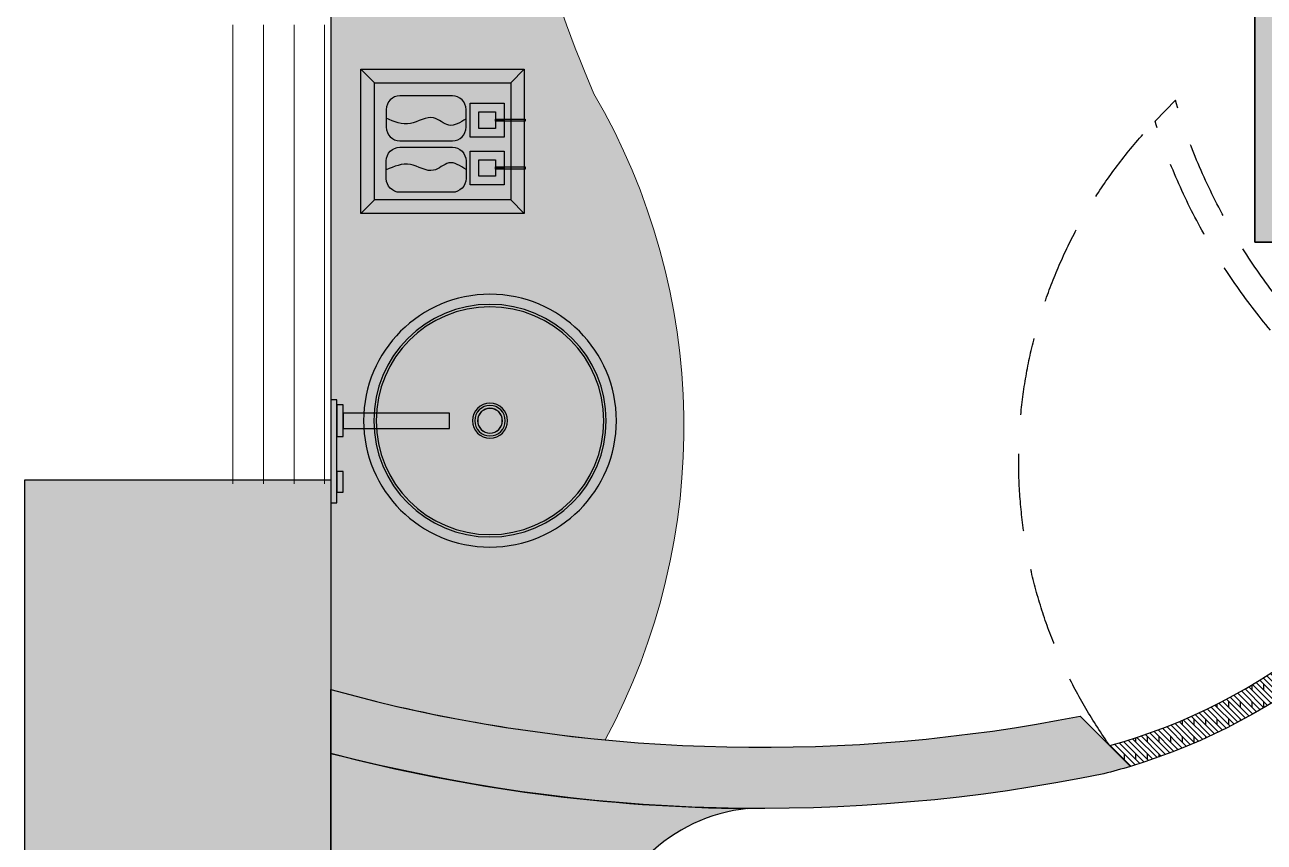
# Model space of a CAD drawing. Header units: millimetres. Extents: x 307301 to 459443, y -2888111 to -2805601.
# Drawn here: x 439948 to 441973, y -2870885 to -2869550 of the extents above; entities that cross this region are included whole.
import ezdxf

# ---------------------------------------------------------------- set-up
doc = ezdxf.new("R2010")
doc.units = ezdxf.units.MM
doc.header["$LTSCALE"] = 10
doc.header["$MEASUREMENT"] = 0
doc.linetypes.add('HIDDEN', pattern=[9.524999999999999, 6.35, -3.175])
for name, color, linetype, lineweight in [('Area', 1, 'Continuous', 30), ('Bma-Furniture Hatch', 6, 'Continuous', 9), ('COLUMN HATCH', 252, 'Continuous', 5), ('FURNITURE', 46, 'Continuous', 9), ('HATCH WALL', 8, 'Continuous', 0), ('WIN', 5, 'Continuous', 9)]:
    doc.layers.add(name, color=color, linetype=linetype, lineweight=lineweight)
for name, color, linetype in [('BMA  furniture', 6, 'Continuous'), ('BMA FURNITURE', 6, 'Continuous'), ('BMA_furniture', 5, 'Continuous'), ('COL', 2, 'Continuous'), ('DT-HATCH', 7, 'Continuous'), ('HATCH', 252, 'Continuous'), ('PDA FURNITURE', 6, 'Continuous'), ('SANITARY FITTING', 250, 'Continuous'), ('SANITRY FITTING', 252, 'Continuous')]:
    doc.layers.add(name, color=color, linetype=linetype)

# ---------------------------------------------------------------- blocks, each defined once
blk = doc.blocks.new('A$C9a3b0c70')
at = {"layer": 'COLUMN HATCH'}
h = blk.add_hatch(color=252, dxfattribs=at)
h.dxf.hatch_style = 1
h.paths.add_polyline_path([(5679.790654076263, 9855.387042894494), (6180.125564826187, 9855.387042894494), (6180.169919316657, 12057.02883390943), (5679.835008566733, 12057.02883390943)])
h = blk.add_hatch(color=252, dxfattribs=at)
h.dxf.hatch_style = 1
h.paths.add_polyline_path([(8189.939411645755, 9467.267930435017), (7689.939411645755, 9467.267930435017), (7689.939411645755, 7122.26569942059), (8189.939411645755, 7122.26569942059)])
at = {"layer": 'COL', "elevation": 0.05547479510309496}
blk.add_lwpolyline([(5679.790654076263, 9855.387042894494), (6180.125564826187, 9855.387042894494), (6180.169919316657, 12057.02883390943), (5679.835008566733, 12057.02883390943)], close=True, dxfattribs=at)
at = {"layer": 'COL'}
blk.add_lwpolyline([(7689.939411645755, 9467.267930435017), (8189.939411645755, 9467.267930435017), (8189.939411645755, 7122.26569942059), (7689.939411645755, 7122.26569942059)], close=True, dxfattribs=at)
blk = doc.blocks.new('sdhfhydy')
at = {"layer": 'BMA_furniture', "ltscale": 5}
h = blk.add_hatch(color=254, dxfattribs=at)
h.dxf.hatch_style = 1
h.set_gradient(color1=(138, 138, 138), one_color=1, tint=1, name='SPHERICAL')
h.paths.add_polyline_path([(-3036418.390993062, -21696.05556864204, 1), (-3036458.61511347, -21696.05556864204, 1)])
at = {"layer": 'HATCH'}
h = blk.add_hatch(color=254, dxfattribs=at)
h.dxf.hatch_style = 1
h.set_gradient(color1=(201, 201, 201), tint=1, name='CYLINDER')
edge = h.paths.add_edge_path()
edge.add_arc((-3036438.503053266, -21696.05556864204), 206.5, 0, 360)
h = blk.add_hatch(color=252, dxfattribs=at)
h.set_gradient(color1=(150, 150, 150), rotation=90.00000000000003, one_color=1, tint=1, name='SPHERICAL')
h.paths.add_polyline_path([(-3036188.427991993, -21670.1536825868), (-3036188.427991993, -21721.95745469915), (-3036198.427991993, -21721.95745469915), (-3036198.427991993, -21670.1536825868)])
h = blk.add_hatch(color=252, dxfattribs=at)
h.set_gradient(color1=(150, 150, 150), rotation=90.00000000000003, one_color=1, tint=1, name='SPHERICAL')
h.paths.add_polyline_path([(-3036178.427991993, -21662.05556864204), (-3036178.427991993, -21830.05556864204), (-3036188.427991993, -21830.05556864204), (-3036188.427991993, -21662.05556864204)])
h = blk.add_hatch(color=252, dxfattribs=at)
h.set_gradient(color1=(150, 150, 150), rotation=90.00000000000003, one_color=1, tint=1, name='SPHERICAL')
h.paths.add_polyline_path([(-3036198.427991993, -21683.55556864204), (-3036198.427991993, -21708.55556864204), (-3036372.427991993, -21708.5555686439), (-3036372.427991993, -21683.5555686439)])
h = blk.add_hatch(color=252, dxfattribs=at)
h.set_gradient(color1=(150, 150, 150), rotation=90.00000000000003, one_color=1, tint=1, name='SPHERICAL')
h.paths.add_polyline_path([(-3036188.427991993, -21779.05556864204), (-3036188.427991993, -21813.05556864204), (-3036198.427991993, -21813.05556864204), (-3036198.427991993, -21779.05556864204)])
at = {"color": 8, "ltscale": 5}
for radius in [24.96821267426597, 20.11206020346152]:
    blk.add_circle((-3036438.503053266, -21696.05556864204), radius, dxfattribs=at)
at = {"layer": 'BMA  furniture', "linetype": 'Continuous'}
for points in [[(-3036188.427991993, -21670.1536825868), (-3036188.427991993, -21721.95745469915), (-3036198.427991993, -21721.95745469915), (-3036198.427991993, -21670.1536825868)], [(-3036198.427991993, -21683.55556864204), (-3036198.427991993, -21708.55556864204), (-3036372.427991993, -21708.5555686439), (-3036372.427991993, -21683.5555686439)], [(-3036188.427991993, -21779.05556864204), (-3036188.427991993, -21813.05556864204), (-3036198.427991993, -21813.05556864204), (-3036198.427991993, -21779.05556864204)]]:
    blk.add_lwpolyline(points, close=True, dxfattribs=at)
at = {"layer": 'BMA  furniture', "color": 3, "ltscale": 3}
blk.add_lwpolyline([(-3036178.427991993, -21662.05556864204), (-3036178.427991993, -21830.05556864204), (-3036188.427991993, -21830.05556864204), (-3036188.427991993, -21662.05556864204)], close=True, dxfattribs=at)
at = {"layer": 'SANITARY FITTING', "color": 3}
for radius in [206.5, 189.98, 186.0929411764706, 28.53275724216428, 20.3805408872602]:
    blk.add_circle((-3036438.503053266, -21696.05556864204), radius, dxfattribs=at)
blk = doc.blocks.new('HANDWASH PLAN')
at = {"layer": 'BMA FURNITURE'}
h = blk.add_hatch(color=255, dxfattribs=at)
h.dxf.hatch_style = 1
h.paths.add_polyline_path([(5000377.493349838, -54179.72033046205), (5000439.493349836, -54179.72085132873), (5000439.492828968, -54241.72085132665), (5000410.49282897, -54241.72060769547), (5000410.492963387, -54225.72060769604), (5000423.492963387, -54225.72071691001), (5000423.49321542, -54195.72071691097), (5000393.49321542, -54195.7204648787), (5000393.492963389, -54225.72046487776), (5000406.492963389, -54225.72057409174), (5000406.492828972, -54241.72057409117), (5000377.492828972, -54241.72033045998)])
h = blk.add_hatch(color=40, dxfattribs=at)
h.dxf.hatch_style = 1
h.set_gradient(color1=(255, 191, 0), color2=(253, 245, 186), tint=1, name='SPHERICAL')
h.paths.add_polyline_path([(5000393.492963389, -54225.72046487776), (5000423.492963387, -54225.72071691001), (5000423.49321542, -54195.72071691097), (5000393.49321542, -54195.7204648787)])
h = blk.add_hatch(color=40, dxfattribs=at)
h.dxf.hatch_style = 1
h.set_gradient(color1=(255, 191, 0), color2=(253, 245, 186), tint=1, name='SPHERICAL')
h.paths.add_polyline_path([(5000406.492828971, -54241.72057409117), (5000410.49282897, -54241.72060769547), (5000410.492963387, -54225.72060769604), (5000406.492963389, -54225.72057409174)])
h = blk.add_hatch(color=40, dxfattribs=at)
h.dxf.hatch_style = 1
h.set_gradient(color1=(255, 191, 0), color2=(253, 245, 186), tint=1, name='SPHERICAL')
h.paths.add_polyline_path([(5000406.492828972, -54241.72057409117), (5000410.49282897, -54241.72060769547), (5000410.492505529, -54280.22060769412), (5000406.492505529, -54280.22057408981)])
at = {"layer": 'BMA FURNITURE', "color": 3, "ltscale": 100}
for points in [[(5000377.492828972, -54241.72033045998), (5000377.493349838, -54179.72033046205), (5000439.493349836, -54179.72085132873), (5000439.492828968, -54241.72085132665)], [(5000393.492963389, -54225.72046487776), (5000393.49321542, -54195.7204648787), (5000423.49321542, -54195.72071691097), (5000423.492963387, -54225.72071691001)], [(5000406.492505529, -54280.22057408981), (5000406.492963389, -54225.72057409174), (5000410.492963387, -54225.72060769604), (5000410.492505529, -54280.22060769412)]]:
    blk.add_lwpolyline(points, close=True, dxfattribs=at)
blk = doc.blocks.new('TRAY PLAN')
at = {"layer": 'BMA  furniture', "ltscale": 100}
h = blk.add_hatch(color=250, dxfattribs=at)
h.dxf.hatch_style = 1
h.set_gradient(color1=(51, 51, 51), one_color=1, tint=1, name='CYLINDER')
h.paths.add_polyline_path([(5000101.032517433, -54319.66196911691), (5000126.032517433, -54344.66196911724), (5000126.032517433, -54080.14877464205), (5000101.032517433, -54105.148774642)])
h.paths.add_polyline_path([(5000101.032517433, -54105.148774642), (5000126.032517433, -54080.14877464205), (4999826.032517431, -54080.14877464333), (4999851.032517433, -54105.14877464278)])
h.paths.add_polyline_path([(4999851.032517433, -54105.14877464278), (4999826.032517431, -54080.14877464333), (4999826.032517433, -54344.66196911809), (4999851.032517433, -54319.66196911772)])
h.paths.add_polyline_path([(5000126.032517433, -54344.66196911724), (5000101.032517433, -54319.66196911691), (4999851.032517433, -54319.66196911772), (4999826.032517433, -54344.66196911809)])
h = blk.add_hatch(color=251, dxfattribs=at)
h.dxf.hatch_style = 1
h.set_gradient(color1=(99, 99, 99), color2=(179, 179, 179), one_color=1, tint=0.699999988079071, name='CYLINDER')
h.paths.add_polyline_path([(4999851.032517433, -54105.14877464278), (4999851.032517433, -54319.66196911772), (5000101.032517433, -54319.66196911691), (5000101.032517433, -54105.148774642)])
at = {"layer": 'BMA  furniture', "ltscale": 0.25}
h = blk.add_hatch(color=7, dxfattribs=at)
h.set_gradient(color1=(247, 247, 247), one_color=1, tint=1)
edge = h.paths.add_edge_path()
edge.add_line((5000019.096590328, -54186.70107657294), (5000019.096590328, -54154.18789451997))
edge.add_arc((4999994.096590326, -54154.18789452023), 25, 360.0000000001434, 450.0000000001434)
edge.add_line((4999994.096590326, -54129.1878945201), (4999897.874171707, -54129.18789452028))
edge.add_arc((4999897.874171708, -54154.18789452042), 25, 450.0000000001434, 540.0000000001432)
edge.add_line((4999872.874171708, -54154.18789452066), (4999872.874171708, -54186.70107657403))
edge.add_arc((4999897.874171708, -54186.70107657338), 25, 180.0000000001434, 270.0000000001433)
edge.add_line((4999897.874171708, -54211.70107657393), (4999994.096590328, -54211.70107657376))
edge.add_arc((4999994.096590328, -54186.70107657361), 25, 270.0000000001433, 360.0000000001434)
h = blk.add_hatch(color=7, dxfattribs=at)
h.set_gradient(color1=(247, 247, 247), one_color=1, tint=1)
edge = h.paths.add_edge_path()
edge.add_line((5000019.097109899, -54248.54680717217), (5000019.09765619, -54281.05998922055))
edge.add_arc((4999994.097656193, -54281.06040927419), 25, 270.000962692477, 360.000962692477, ccw=False)
edge.add_line((4999994.098076247, -54306.0604092708), (4999897.875657642, -54306.06202601469))
edge.add_arc((4999897.875237587, -54281.06202601809), 25, 180.0009626924772, 270.000962692477, ccw=False)
edge.add_line((4999872.875237592, -54281.06244607174), (4999872.874691299, -54248.54926402297))
edge.add_arc((4999897.874691296, -54248.54884396971), 25, 450.0009626924771, 540.0009626924771, ccw=False)
edge.add_line((4999897.874271241, -54223.5488439727), (4999994.096689849, -54223.5472272288))
edge.add_arc((4999994.097109902, -54248.5472272254), 25, 360.000962692477, 450.0009626924771, ccw=False)
at = {"layer": 'BMA  furniture', "color": 6, "ltscale": 5, "elevation": -1.866998e-10}
blk.add_lwpolyline([(5000126.032517433, -54080.14877464205), (5000126.032517433, -54344.66196911724), (4999826.032517433, -54344.66196911809), (4999826.032517431, -54080.14877464333)], close=True, dxfattribs=at)
at = {"layer": 'BMA  furniture', "color": 3, "ltscale": 5, "elevation": -1.866998e-10}
for points in [[(4999826.032517431, -54080.14877464333), (4999851.032517433, -54105.14877464278)], [(5000126.032517433, -54080.14877464205), (5000101.032517433, -54105.148774642)], [(4999851.032517433, -54319.66196911772), (4999826.032517433, -54344.66196911809)], [(5000101.032517433, -54319.66196911691), (5000126.032517433, -54344.66196911724)]]:
    blk.add_lwpolyline(points, dxfattribs=at)
blk.add_lwpolyline([(5000101.032517433, -54105.148774642), (5000101.032517433, -54319.66196911691), (4999851.032517433, -54319.66196911772), (4999851.032517433, -54105.14877464278)], close=True, dxfattribs=at)
at = {"layer": 'BMA  furniture', "elevation": -1.866998e-10}
for points in [[(5000019.096590328, -54186.70107657294), (5000019.096590327, -54154.18789452042, 0.4142135623730951), (4999994.096590326, -54129.1878945201), (4999897.874171708, -54129.18789452028, 0.4142135623730951), (4999872.874171708, -54154.18789452066), (4999872.874171708, -54186.70107657321, 0.4142135623730951), (4999897.874171708, -54211.70107657393), (4999994.096590326, -54211.70107657334, 0.4142135623730951)], [(5000019.097109899, -54248.54680717217), (5000019.097656189, -54281.05998922012, -0.4142135623730951), (4999994.098076247, -54306.0604092708), (4999897.875657642, -54306.06202601469, -0.4142135623730951), (4999872.875237592, -54281.06244607174), (4999872.874691299, -54248.54926402379, -0.4142135623730951), (4999897.874271241, -54223.5488439727), (4999994.096689849, -54223.5472272292, -0.4142135623730951)]]:
    blk.add_lwpolyline(points, format="xyb", close=True, dxfattribs=at)
at = {"layer": 'BMA  furniture'}
for points in [[(5000019.096590328, -54171.07974848434), (4999987.523382428, -54182.94764985697), (4999959.688811221, -54169.50143332357), (4999916.976990461, -54180.0674657755), (4999872.874171708, -54170.44448554715)], [(5000019.097372372, -54264.16813525857), (4999987.523965068, -54252.30076438559), (4999959.689619792, -54265.74744859791), (4999916.977621506, -54255.18213379812), (4999872.874964445, -54264.80585504755)]]:
    blk.add_spline(points, degree=3, dxfattribs=at)
at = {"layer": 'BMA  furniture', "color": 3, "rotation": 90.0004813463102}
for p in [(4945889.151894028, -5054582.781565323), (4945889.152890242, -5054670.362870782)]:
    blk.add_blockref('HANDWASH PLAN', p, dxfattribs=at)
blk = doc.blocks.new('d7511')
at = {"layer": 'DT-HATCH'}
h = blk.add_hatch(dxfattribs=at)
h.set_pattern_fill('DOLMIT', color=8, scale=26.85112282312406, angle=45)
h.set_pattern_definition([(45, (71581.02773096744, -1829.286174830277), (-4.746652757675974, 4.746652757675974), []), (90, (71581.02773096744, -1829.286174830277), (-18.98661099884377, 0), [9.493305515351947, -18.98661103070389])])
edge = h.paths.add_edge_path()
edge.add_line((312241.3415127617, -2822951.669517569), (312207.3266931779, -2822985.513480946))
edge.add_arc((311951.3606841137, -2823906.213551514), 955.6187617141027, 27.951468346571573, 74.46341142440889, ccw=False)
edge.add_line((312795.5016779421, -2823458.29257603), (312826.5591145506, -2823427.391140713))
edge.add_arc((311951.360684114, -2823906.213551514), 997.6187617138085, 28.68313720345887, 73.10174873972989)
at = {"color": 3, "linetype": 'HIDDEN', "ltscale": 2}
blk.add_lwpolyline([(312281.276566016, -2824005.405860735), (312314.6477202256, -2824039.884664007, -0.2057795962524956), (312795.5016779425, -2823458.292576029), (312765.031943894, -2823426.81149631, 0.1962765352362379)], format="xyb", close=True, dxfattribs=at)
blk.add_arc((312859.7290317705, -2823450.836552722), 801.3453515982143, 144.5018041144166, 224.3370300797378, dxfattribs=at)
at = {"layer": 'PDA FURNITURE'}
blk.add_lwpolyline([(312241.3415127617, -2822951.669517569), (312207.3266931779, -2822985.513480946, -0.2057795962524956), (312795.5016779421, -2823458.29257603), (312826.5591145506, -2823427.391140713, 0.1962765352362379)], format="xyb", close=True, dxfattribs=at)

msp = doc.modelspace()

# ---------------------------------------------------------------- hatches: boundary and pattern name
at = {"layer": 'Bma-Furniture Hatch', "true_color": 0xffffff}
h = msp.add_hatch(color=7, dxfattribs=at)
h.dxf.hatch_style = 1
edge = h.paths.add_edge_path()
edge.add_arc((441909.4186924513, -2871783.752165216), 1002.22873363811, 189.76238667161, 256.9170570812854)
edge.add_line((441682.5528507319, -2872759.966447221), (441142.3608351872, -2872759.966447221))
edge.add_line((441142.3608351872, -2872759.966447221), (441142.3608351872, -2872494.724934936))
edge.add_line((441142.3608351872, -2872494.724934936), (440447.7629488805, -2872494.724934936))
edge.add_line((440447.7629488805, -2872494.724934936), (440447.7296043067, -2870739.96406759))
edge.add_arc((441151.3778639788, -2868036.904392078), 2793.143834950706, 255.4088543169326, 269.5471606242862)
edge.add_arc((441156.5816332305, -2871099.76111473), 271.1757097960297, 95.77350593224921, 173.2215445856446)
edge.add_arc((445348.1049963403, -2871338.176453397), 4468.992785178886, 176.530866802587, 187.9165357846777)
at = {"layer": 'HATCH WALL'}
h = msp.add_hatch(color=7, dxfattribs=at)
edge = h.paths.add_edge_path()
edge.add_arc((441464.769274257, -2869806.655914424), 997.6187617116087, 284.2867029298976, 286.8982512601399, ccw=False)
edge.add_arc((441151.3778639785, -2868036.904392077), 2793.143834950981, 255.4088117748483, 281.5568308164189, ccw=False)
edge.add_line((440447.7275972862, -2870739.963545131), (440447.5324412105, -2870635.923690852))
edge.add_line((440447.5324412105, -2870635.923690852), (440519.8817082088, -2870654.964040172))
edge.add_arc((441151.377863979, -2868036.904392078), 2693.143834950479, 256.4388569860288, 281.153189025889)
edge.add_line((441672.3203261299, -2870679.184215802), (441754.7501029018, -2870761.199948368))
at = {"layer": 'PDA FURNITURE', "true_color": 0xb7aea4}
h = msp.add_hatch(color=253, dxfattribs=at)
h.dxf.hatch_style = 1
edge = h.paths.add_edge_path()
edge.add_arc((439944.5820734724, -2870206.792270422), 1080.118141366649, 331.7566500663654, 390.2478825032284)
edge.add_arc((442818.4591128394, -2868826.631477062), 2113.231973475125, 168.4897914479101, 203.3053274036788, ccw=False)
edge.add_line((440747.7259944308, -2868404.951828462), (440447.7259944306, -2868404.951828462))
edge.add_line((440447.7259944306, -2868404.951828462), (440447.5324412105, -2870635.923690852))
edge.add_arc((441141.6308654535, -2868106.835117665), 2622.605886053449, 254.6532592574763, 264.6282114011861)

# ---------------------------------------------------------------- linework, layer by layer
at = {"layer": 'FURNITURE', "color": 6, "elevation": 0.05547479540109634}
msp.add_lwpolyline([(440896.1074714492, -2870717.922993734, 0.2609056195544905), (440877.6465829336, -2869662.691341831, -0.1530908794007451), (440747.7259944308, -2868404.951828462), (440447.7259944306, -2868404.951828462), (440447.5324412105, -2870635.923690852, 0.04355144319915778)], format="xyb", close=True, dxfattribs=at)
at = {"layer": 'PDA FURNITURE', "elevation": 0.05547479569909773}
msp.add_lwpolyline([(453837.532441211, -2875069.96644722), (450017.4926272596, -2875065.032616334), (450017.4926272596, -2869904.96180046), (449017.5324412091, -2869904.96180046), (449017.5324412091, -2867999.966447234), (442457.5324412096, -2867999.966447234), (442457.5324412096, -2869904.964031461), (441957.5324412096, -2869904.964031461), (441957.5324412096, -2868304.961800447), (440447.5324412105, -2868304.961800447), (440447.5324412105, -2872494.724934936), (441142.3608351872, -2872494.724934936), (441142.3608351872, -2872914.961800447), (438987.532441211, -2872909.966447222), (438987.532441211, -2877179.966447221), (440565.9306420615, -2877179.939211747), (440565.9306420615, -2877329.966447222), (439587.5324412111, -2877329.966447222), (439587.5324412131, -2878859.966447222), (441142.5340654492, -2878859.966447222), (441142.5340654492, -2879219.961800447)], dxfattribs=at)
at = {"layer": 'PDA FURNITURE', "color": 1}
msp.add_lwpolyline([(441754.7501029018, -2870761.199948368, -0.01139552246231591), (441710.9557654511, -2870773.421348887, -0.114589895497746), (440447.7275972862, -2870739.963545131), (440447.5324412105, -2870635.923690852), (440519.8817082088, -2870654.964040172, 0.1082565713347224), (441672.3203261299, -2870679.184215802)], format="xyb", close=True, dxfattribs=at)
at = {"layer": 'PDA FURNITURE'}
msp.add_lwpolyline([(440921.7028074962, -2871953.692640493, 0.3017019963960246), (441682.5528507319, -2872759.966447221), (441142.3608351872, -2872759.966447221), (441142.3608351872, -2872494.724934936), (440447.7629488805, -2872494.724934936), (440447.7296043067, -2870739.96406759, 0.06176837521199412), (441129.3023751208, -2870829.960989341, 0.351410479712337), (440887.3014523209, -2871067.754088116, 0.04972026338638588)], format="xyb", close=True, dxfattribs=at)
at = {"layer": 'WIN', "ltscale": 50}
for p, q in [((440287.5324412091, -2870299.966447222), (440287.5324412091, -2869549.966447222)), ((440337.5324412091, -2870299.966447222), (440337.5324412091, -2869549.966447222)), ((440387.5324412091, -2870299.966447222), (440387.5324412091, -2869549.966447222)), ((440437.5324412091, -2870299.966447222), (440437.5324412091, -2869549.966447222))]:
    msp.add_line(p, q, dxfattribs=at)

# ---------------------------------------------------------------- block references
at = {"xscale": -1, "rotation": 180}
msp.add_blockref('A$C9a3b0c70', (434267.5930295638, -2860437.696101026), dxfattribs=at)
at = {"layer": 'Area', "xscale": -1}
msp.add_blockref('sdhfhydy', (-2595730.701979561, -2848500.539592554, 0.05547479540109634), dxfattribs=at)
at = {"layer": 'PDA FURNITURE', "xscale": -1, "rotation": 180}
msp.add_blockref('d7511', (129513.4085901401, -5693712.869465936), dxfattribs=at)
at = {"layer": 'SANITRY FITTING', "color": 3, "extrusion": (0, 0, -1), "xscale": -0.890814897407721, "yscale": 0.890814897407721, "zscale": -0.890814897407721}
msp.add_blockref('TRAY PLAN', (4013422.864928556, -2821446.888988316, -0.05547479556741131), dxfattribs=at)

doc.saveas('drawing.dxf')
